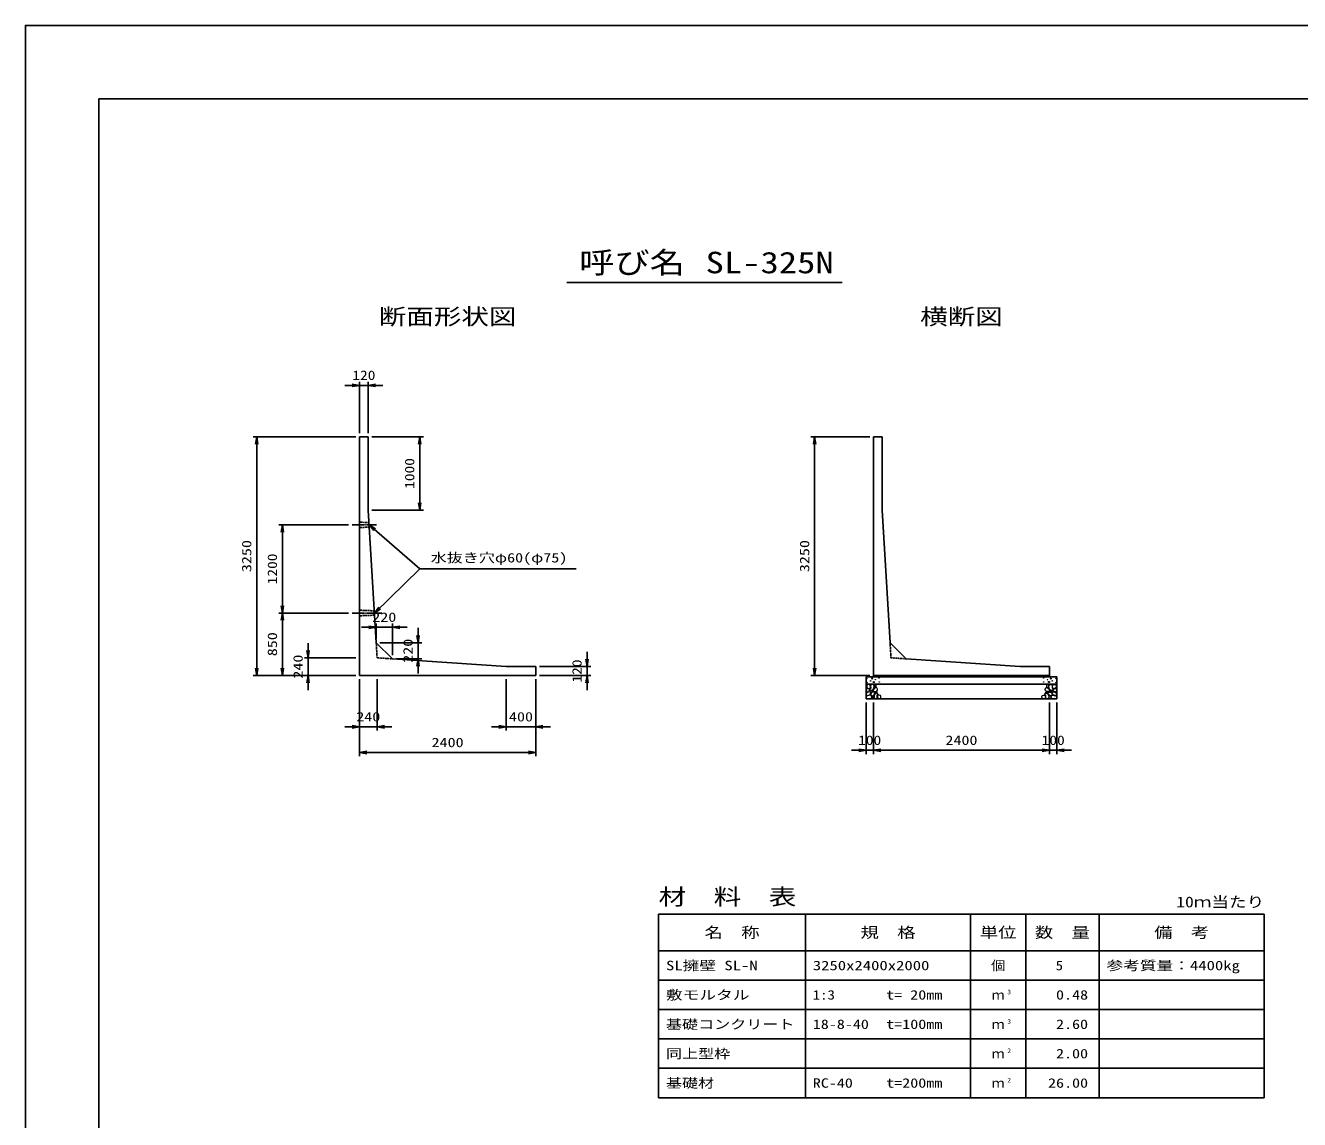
# Model space of a CAD drawing. Units: millimetres at full size. Extents: x 0 to 42050, y 0 to 29700.
# Drawn here: x 0 to 17355, y 14803 to 29700 of the extents above; entities that cross this region are included whole.
import ezdxf
from ezdxf.enums import TextEntityAlignment as Align

# ---------------------------------------------------------------- set-up
doc = ezdxf.new("R2010")
doc.units = ezdxf.units.MM
doc.linetypes.add('CHAIN', pattern=[18.5, 12, -1.5, 3.5, -1.5])
doc.linetypes.add('DASHED_SPACED', pattern=[12, 6, -6])
for name, color, linetype, lineweight in [('D-BMK', 2, 'CHAIN', 25), ('D-DCR-HCHn', 4, 'Continuous', 9), ('D-MTR-FRAM', 7, 'Continuous', 25), ('D-MTR-LINE', 7, 'Continuous', 25), ('D-STR-DIM', 7, 'Continuous', 25), ('D-STR-STRn', 1, 'Continuous', 25), ('D-STR-TXT', 7, 'Continuous', 25), ('D-TTL', 2, 'Continuous', 25), ('D-TTL-TXT', 7, 'Continuous', 25)]:
    doc.layers.add(name, color=color, linetype=linetype, lineweight=lineweight)
doc.layers.add('D-MTR', color=7, linetype='Continuous')
doc.layers.add('D-MTR-TXT', color=7, linetype='Continuous')
doc.styles.add('ＭＳ ゴシック', font='')
doc.styles.get('ＭＳ ゴシック').set_extended_font_data('MS Gothic')

# ---------------------------------------------------------------- blocks, each defined once
blk = doc.blocks.new('open_arrow')
at = {"color": 0, "linetype": 'Continuous', "lineweight": -2}
blk.add_lwpolyline([(7.5, 1.25), (0, 0), (7.5, -1.25)], dxfattribs=at)

msp = doc.modelspace()

# ---------------------------------------------------------------- linework, layer by layer
at = {"layer": 'D-BMK'}
for p, q in [((4450, 22900), (4781.94, 22900)), ((4450, 21700), (4853.582, 21700))]:
    msp.add_line(p, q, dxfattribs=at)
at = {"layer": 'D-DCR-HCHn'}
for points in [[(11457.281, 20663.808), (11450.346, 20643.005), (11459.592, 20629.136), (11482.707, 20626.824), (11498.488, 20633.599), (11491.952, 20649.939), (11496.575, 20659.185), (11487.33, 20668.431), (11473.461, 20673.053)], [(11501.198, 20721.594), (11480.395, 20726.217), (11461.904, 20716.971), (11459.592, 20696.168), (11464.215, 20679.988), (11487.33, 20673.053), (11503.51, 20673.053), (11510.444, 20684.611), (11510.444, 20710.037)], [(11519.69, 20723.906), (11512.756, 20703.102), (11515.067, 20679.988), (11498.887, 20654.562), (11519.69, 20643.005), (11542.805, 20654.562), (11556.673, 20673.053), (11561.296, 20703.102), (11556.673, 20719.283), (11542.805, 20726.217)], [(11558.985, 20668.431), (11547.427, 20640.693), (11556.673, 20629.136), (11584.411, 20629.136), (11595.968, 20633.759), (11607.525, 20649.939), (11607.525, 20663.808), (11595.968, 20682.299), (11582.099, 20684.611)], [(11563.608, 20719.283), (11563.608, 20691.545), (11575.165, 20684.611), (11586.722, 20691.545), (11589.034, 20707.725), (11586.722, 20721.594), (11570.542, 20726.217)], [(13941.015, 20668.431), (13952.573, 20640.693), (13943.327, 20629.136), (13915.589, 20629.136), (13904.032, 20633.759), (13892.475, 20649.939), (13892.475, 20663.808), (13904.032, 20682.299), (13917.901, 20684.611)], [(13936.392, 20719.283), (13936.392, 20691.545), (13924.835, 20684.611), (13913.278, 20691.545), (13910.966, 20707.725), (13913.278, 20721.594), (13929.458, 20726.217)], [(13980.31, 20723.906), (13987.244, 20703.102), (13984.933, 20679.988), (14001.113, 20654.562), (13980.31, 20643.005), (13957.195, 20654.562), (13943.327, 20673.053), (13938.704, 20703.102), (13943.327, 20719.283), (13957.195, 20726.217)], [(13998.802, 20721.594), (14019.605, 20726.217), (14038.096, 20716.971), (14040.408, 20696.168), (14035.785, 20679.988), (14012.67, 20673.053), (13996.49, 20673.053), (13989.556, 20684.611), (13989.556, 20710.037)], [(14042.719, 20663.808), (14049.654, 20643.005), (14040.408, 20629.136), (14017.293, 20626.824), (14001.512, 20633.599), (14008.048, 20649.939), (14003.425, 20659.185), (14012.67, 20668.431), (14026.539, 20673.053)], [(11501.155, 20587.009), (11518.277, 20612.692), (11516.137, 20619.112), (11492.594, 20625.533), (11471.192, 20623.393), (11456.21, 20610.551), (11454.07, 20595.57), (11456.21, 20580.588), (11473.332, 20576.308)], [(11509.716, 20533.503), (11524.698, 20539.924), (11528.978, 20561.326), (11520.417, 20576.308), (11505.435, 20580.588), (11486.173, 20578.448), (11464.771, 20569.887), (11454.07, 20557.045), (11454.07, 20542.064), (11460.49, 20533.503), (11486.173, 20535.643)], [(11524.313, 20643.005), (11512.756, 20633.759), (11517.379, 20626.824), (11533.559, 20626.824), (11540.493, 20629.136), (11545.116, 20638.382), (11538.182, 20645.316)], [(11561.082, 20587.009), (11571.783, 20612.692), (11563.222, 20623.393), (11537.539, 20623.393), (11526.838, 20619.112), (11516.137, 20604.131), (11516.137, 20591.289), (11526.838, 20574.167), (11539.679, 20572.027)], [(11556.801, 20539.924), (11556.801, 20565.606), (11546.1, 20572.027), (11535.399, 20565.606), (11533.259, 20550.625), (11535.399, 20537.783), (11550.381, 20533.503)], [(11597.466, 20535.643), (11603.886, 20554.905), (11601.746, 20576.308), (11616.728, 20599.85), (11597.466, 20610.551), (11576.063, 20599.85), (11563.222, 20582.728), (11558.941, 20554.905), (11563.222, 20539.924), (11576.063, 20533.503)], [(11593.185, 20610.551), (11603.886, 20619.112), (11599.606, 20625.533), (11584.624, 20625.533), (11578.204, 20623.393), (11573.923, 20614.832), (11580.344, 20608.411)], [(11614.588, 20537.783), (11633.85, 20533.503), (11650.972, 20542.064), (11653.112, 20561.326), (11648.831, 20576.308), (11627.429, 20582.728), (11612.447, 20582.728), (11606.027, 20572.027), (11606.027, 20548.484)], [(13885.412, 20537.783), (13866.15, 20533.503), (13849.028, 20542.064), (13846.888, 20561.326), (13851.169, 20576.308), (13872.571, 20582.728), (13887.553, 20582.728), (13893.973, 20572.027), (13893.973, 20548.484)], [(13902.534, 20535.643), (13896.114, 20554.905), (13898.254, 20576.308), (13883.272, 20599.85), (13902.534, 20610.551), (13923.937, 20599.85), (13936.778, 20582.728), (13941.059, 20554.905), (13936.778, 20539.924), (13923.937, 20533.503)], [(13906.815, 20610.551), (13896.114, 20619.112), (13900.394, 20625.533), (13915.376, 20625.533), (13921.796, 20623.393), (13926.077, 20614.832), (13919.656, 20608.411)], [(13938.918, 20587.009), (13928.217, 20612.692), (13936.778, 20623.393), (13962.461, 20623.393), (13973.162, 20619.112), (13983.863, 20604.131), (13983.863, 20591.289), (13973.162, 20574.167), (13960.321, 20572.027)], [(13943.199, 20539.924), (13943.199, 20565.606), (13953.9, 20572.027), (13964.601, 20565.606), (13966.741, 20550.625), (13964.601, 20537.783), (13949.619, 20533.503)], [(13975.687, 20643.005), (13987.244, 20633.759), (13982.621, 20626.824), (13966.441, 20626.824), (13959.507, 20629.136), (13954.884, 20638.382), (13961.818, 20645.316)], [(13990.284, 20533.503), (13975.302, 20539.924), (13971.022, 20561.326), (13979.583, 20576.308), (13994.565, 20580.588), (14013.827, 20578.448), (14035.229, 20569.887), (14045.93, 20557.045), (14045.93, 20542.064), (14039.51, 20533.503), (14013.827, 20535.643)], [(13998.845, 20587.009), (13981.723, 20612.692), (13983.863, 20619.112), (14007.406, 20625.533), (14028.808, 20623.393), (14043.79, 20610.551), (14045.93, 20595.57), (14043.79, 20580.588), (14026.668, 20576.308)]]:
    msp.add_lwpolyline(points, close=True, dxfattribs=at)
for centre, radius in [((11460.727, 20807.43), 3), ((11461.869, 20753.919), 3), ((11512.292, 20775.761), 3), ((11533.336, 20807.43), 7.5), ((11556.664, 20759.97), 7.5), ((11577.708, 20791.639), 3), ((11628.131, 20813.481), 3), ((11629.273, 20759.97), 3), ((13870.727, 20759.97), 3), ((13871.869, 20813.481), 3), ((13922.292, 20791.639), 3), ((13943.336, 20759.97), 7.5), ((13966.664, 20807.43), 7.5), ((13987.708, 20775.761), 3), ((14038.131, 20753.919), 3), ((14039.273, 20807.43), 3)]:
    msp.add_circle(centre, radius, dxfattribs=at)
at = {"layer": 'D-MTR-FRAM'}
for p, q in [((8625, 17600), (16875, 17600)), ((8625, 17600), (8625, 15100)), ((16875, 17600), (16875, 15100)), ((8625, 15100), (16875, 15100))]:
    msp.add_line(p, q, dxfattribs=at)
at = {"layer": 'D-MTR-LINE'}
for p, q in [((10625, 17600), (10625, 15100)), ((12875, 17600), (12875, 15100)), ((13625, 17600), (13625, 15100)), ((14625, 17600), (14625, 15100)), ((8625, 17100), (16875, 17100)), ((8625, 16700), (16875, 16700)), ((8625, 16300), (16875, 16300)), ((8625, 15900), (16875, 15900)), ((8625, 15500), (16875, 15500))]:
    msp.add_line(p, q, dxfattribs=at)
at = {"layer": 'D-STR-DIM'}
for p, q in [((4550, 24150), (4550, 24850)), ((4670, 24150), (4670, 24850)), ((4350, 24800), (4870, 24800)), ((4500, 24100), (3100, 24100)), ((3150, 20850), (3150, 24100)), ((4720, 24100), (5420, 24100)), ((5370, 24100), (5370, 23100)), ((11500, 24100), (10700, 24100)), ((10750, 20850), (10750, 24100)), ((4720, 23100), (5420, 23100)), ((4400, 22900), (3450, 22900)), ((3500, 21700), (3500, 22900)), ((4400, 21700), (3450, 21700)), ((4400, 21700), (3450, 21700)), ((3500, 20850), (3500, 21700)), ((4777.711, 21345.838), (4777.711, 21555.838)), ((4997.711, 21125.838), (4997.711, 21555.838)), ((5197.711, 21505.838), (4577.711, 21505.838)), ((5347.711, 21495.838), (5347.711, 20875.838)), ((3850, 20650), (3850, 21290)), ((4827.711, 21295.838), (5397.711, 21295.838)), ((4500, 21090), (3800, 21090)), ((5047.711, 21075.838), (5397.711, 21075.838)), ((7650, 20650), (7650, 21170)), ((4500, 20850), (3100, 20850)), ((4500, 20850), (3450, 20850)), ((4500, 20850), (3800, 20850)), ((7000, 20970), (7700, 20970)), ((7000, 20850), (7700, 20850)), ((11500, 20850), (10700, 20850)), ((4550, 20800), (4550, 20100)), ((4550, 20800), (4550, 19750)), ((4790, 20800), (4790, 20100)), ((6550, 20800), (6550, 20100)), ((6950, 20800), (6950, 19750)), ((6950, 20800), (6950, 20100)), ((11450, 20480), (11450, 19780)), ((11550, 20480), (11550, 19780)), ((11550, 20480), (11550, 19780)), ((13950, 20480), (13950, 19780)), ((13950, 20480), (13950, 19780)), ((14050, 20480), (14050, 19780)), ((4350, 20150), (4990, 20150)), ((7150, 20150), (6350, 20150)), ((4550, 19800), (6950, 19800)), ((11750, 19830), (11250, 19830)), ((11550, 19830), (13950, 19830)), ((13750, 19830), (14250, 19830))]:
    msp.add_line(p, q, dxfattribs=at)
at = {"layer": 'D-STR-STRn'}
for p, q in [((4550, 24100), (4550, 20850)), ((4550, 24100), (4670, 24100)), ((4670, 24100), (4670, 23100)), ((11550, 24100), (11550, 20850)), ((11550, 24100), (11670, 24100)), ((11670, 24100), (11670, 23100)), ((4670, 23100), (4777.711, 21295.838)), ((11670, 23100), (11777.711, 21295.838)), ((4997.711, 21075.838), (4777.711, 21295.838)), ((11997.711, 21075.838), (11777.711, 21295.838)), ((4997.711, 21075.838), (6550, 20970)), ((11997.711, 21075.838), (13550, 20970)), ((4550, 20850), (6950, 20850)), ((6950, 20970), (6550, 20970)), ((6950, 20850), (6950, 20970)), ((11450, 20530), (11450, 20830)), ((11450, 20830), (14050, 20830)), ((11550, 20850), (13950, 20850)), ((11550, 20850), (11550, 20830)), ((13950, 20970), (13550, 20970)), ((13950, 20850), (13950, 20970)), ((13950, 20850), (13950, 20830)), ((14050, 20830), (14050, 20530)), ((11450, 20730), (14050, 20730)), ((11450, 20530), (14050, 20530))]:
    msp.add_line(p, q, dxfattribs=at)
at = {"layer": 'D-STR-STRn', "linetype": 'DASHED_SPACED'}
for p, q in [((4550, 22937.5), (4680.149, 22930)), ((4550, 22862.5), (4683.731, 22870)), ((4550, 21737.5), (4751.791, 21730)), ((4550, 21662.5), (4755.373, 21670))]:
    msp.add_line(p, q, dxfattribs=at)
at = {"layer": 'D-STR-STRn', "color": 2, "linetype": 'DASHED_SPACED'}
for p, q in [((4777.711, 21295.838), (4790, 21090)), ((11777.711, 21295.838), (11790, 21090)), ((4790, 21090), (4997.711, 21075.838)), ((11790, 21090), (11997.711, 21075.838))]:
    msp.add_line(p, q, dxfattribs=at)
at = {"layer": 'D-STR-TXT'}
msp.add_line((4753.582, 21700), (5370, 22300), dxfattribs=at)
msp.add_lwpolyline([(4681.94, 22900), (5370, 22300), (5470, 22300), (7502.741, 22300)], dxfattribs=at)
at = {"layer": 'D-TTL'}
for points in [[(0, 0), (42050, 0), (42050, 29700), (0, 29700)], [(1000, 1000), (41050, 1000), (41050, 28700), (1000, 28700)]]:
    msp.add_lwpolyline(points, close=True, dxfattribs=at)
at = {"layer": 'D-TTL-TXT'}
msp.add_line((7375, 26200), (11125, 26200), dxfattribs=at)

# ---------------------------------------------------------------- block references
at = {"layer": 'D-STR-DIM', "xscale": 13.3, "yscale": 13.3}
for p, rotation in [((4550, 24800), 180), ((3150, 24100), 270), ((5370, 24100), 270), ((10750, 24100), 270), ((5370, 23100), 90), ((3500, 22900), 270), ((3500, 21700), 90), ((3500, 21700), 270), ((4777.711, 21505.838), 180), ((5347.711, 21295.838), 90), ((3850, 21090), 90), ((5347.711, 21075.838), 270), ((7650, 20970), 90), ((3150, 20850), 90), ((3500, 20850), 90), ((3850, 20850), 270), ((7650, 20850), 270), ((10750, 20850), 90), ((4550, 20150), 180), ((6550, 20150), 180), ((6950, 19800), 180), ((11450, 19830), 180), ((13950, 19830), 180), ((13950, 19830), 180)]:
    msp.add_blockref('open_arrow', p, dxfattribs=dict(at, rotation=rotation))
for p in [(4670, 24800), (4997.711, 21505.838), (4790, 20150), (6950, 20150), (4550, 19800), (11550, 19830), (11550, 19830), (14050, 19830)]:
    msp.add_blockref('open_arrow', p, dxfattribs=at)
at = {"layer": 'D-STR-TXT', "xscale": 13.3, "yscale": 13.3}
for p, rotation in [((4681.94, 22900), 318.9), ((4753.582, 21700), 44.2)]:
    msp.add_blockref('open_arrow', p, dxfattribs=dict(at, rotation=rotation))

# ---------------------------------------------------------------- texts
at = {"layer": 'D-MTR', "style": 'ＭＳ ゴシック', "width": 1.25}
msp.add_text('材\u3000料\u3000表', height=219.9, dxfattribs=at).set_placement((8625, 17660), align=Align.BOTTOM_LEFT)
at = {"layer": 'D-MTR', "style": 'ＭＳ ゴシック', "width": 1.2}
msp.add_text('10ｍ当たり', height=146.6, dxfattribs=at).set_placement((16875, 17648.333), align=Align.BOTTOM_RIGHT)
at = {"layer": 'D-MTR-TXT', "style": 'ＭＳ ゴシック'}
for s, height, width, p in [('名\u3000称', 146.6, 1.25, (9625, 17350)), ('規\u3000格', 146.6, 1.25, (11750, 17350)), ('単位', 146.6, 1.25, (13250, 17350)), ('数\u3000量', 146.6, 1.25, (14125, 17350)), ('備\u3000考', 146.6, 1.25, (15750, 17350)), ('個', 128.3, 1.1, (13250, 16900))]:
    msp.add_text(s, height=height, dxfattribs=dict(at, width=width)).set_placement(p, align=Align.MIDDLE_CENTER)
for s, width, p in [('SL擁壁 SL-N', 1.3, (8725, 16900)), ('3250x2400x2000', 1.3, (10725, 16900)), ('参考質量：4400kg', 1.3, (14725, 16900)), ('敷モルタル', 1.3, (8725, 16500)), ('1:3', 1.15, (10725, 16500)), ('t= 20mm', 1.25, (11725, 16500)), ('基礎コンクリート', 1.25, (8725, 16100)), ('18-8-40', 1.25, (10725, 16100)), ('t=100mm', 1.25, (11725, 16100)), ('同上型枠', 1.25, (8725, 15700)), ('基礎材', 1.25, (8725, 15300)), ('RC-40', 1.25, (10725, 15300)), ('t=200mm', 1.25, (11725, 15300))]:
    msp.add_text(s, height=128.3, dxfattribs=dict(at, width=width)).set_placement(p, align=Align.MIDDLE_LEFT)
for s, width, p in [('5', 1.15, (14133.883, 16900)), ('0.48', 1.25, (14475, 16500)), ('2.60', 1.25, (14475, 16100)), ('2.00', 1.25, (14475, 15700)), ('26.00', 1.25, (14475, 15300))]:
    msp.add_text(s, height=128.3, dxfattribs=dict(at, width=width)).set_placement(p, align=Align.MIDDLE_RIGHT)
for p in [(13250, 16500), (13250, 16100), (13250, 15700), (13250, 15300)]:
    msp.add_text('ｍ', height=128.3, dxfattribs=at).set_placement(p, align=Align.MIDDLE_CENTER)
at = {"layer": 'D-MTR-TXT', "style": 'ＭＳ ゴシック', "width": 1.15}
for s, p in [('3', (13375, 16488.333)), ('3', (13375, 16088.333)), ('2', (13375, 15688.333)), ('2', (13375, 15288.333))]:
    msp.add_text(s, height=64.15, dxfattribs=at).set_placement(p, align=Align.BOTTOM_LEFT)
at = {"layer": 'D-STR-DIM', "style": 'ＭＳ ゴシック'}
for s, width, p in [('120', 1.2, (4610, 24937.5)), ('220', 1.25, (4887.711, 21643.338)), ('240', 1.25, (4670, 20287.5)), ('400', 1.25, (6750, 20287.5)), ('2400', 1.25, (5750, 19937.5)), ('100', 1.2, (11500, 19967.5)), ('2400', 1.25, (12750, 19967.5)), ('100', 1.2, (14000, 19967.5))]:
    msp.add_text(s, height=128.3, dxfattribs=dict(at, width=width)).set_placement(p, align=Align.MIDDLE_CENTER)
for s, width, p in [('1000', 1.2, (5232.5, 23600)), ('3250', 1.25, (3012.5, 22475)), ('3250', 1.25, (10612.5, 22475)), ('1200', 1.2, (3362.5, 22300)), ('850', 1.25, (3362.5, 21275)), ('220', 1.25, (5210.211, 21185.838)), ('240', 1.25, (3712.5, 20970)), ('120', 1.2, (7512.5, 20910))]:
    msp.add_text(s, height=128.3, rotation=90, dxfattribs=dict(at, width=width)).set_placement(p, align=Align.MIDDLE_CENTER)
at = {"layer": 'D-STR-TXT', "style": 'ＭＳ ゴシック', "width": 1.25}
msp.add_text('水抜き穴φ60(φ75)', height=128.3, dxfattribs=at).set_placement((5520, 22350), align=Align.BOTTOM_LEFT)
at = {"layer": 'D-TTL-TXT', "style": 'ＭＳ ゴシック'}
for s, height, width, p in [('呼び名', 293.3, 1.2, (8262.5, 26237.5)), ('SL-325N', 293.3, 1.25, (10137.5, 26237.5)), ('断面形状図', 219.9, 1.25, (5750, 25560)), ('横断図', 219.9, 1.25, (12750, 25560))]:
    msp.add_text(s, height=height, dxfattribs=dict(at, width=width)).set_placement(p, align=Align.BOTTOM_CENTER)

doc.saveas('drawing.dxf')
